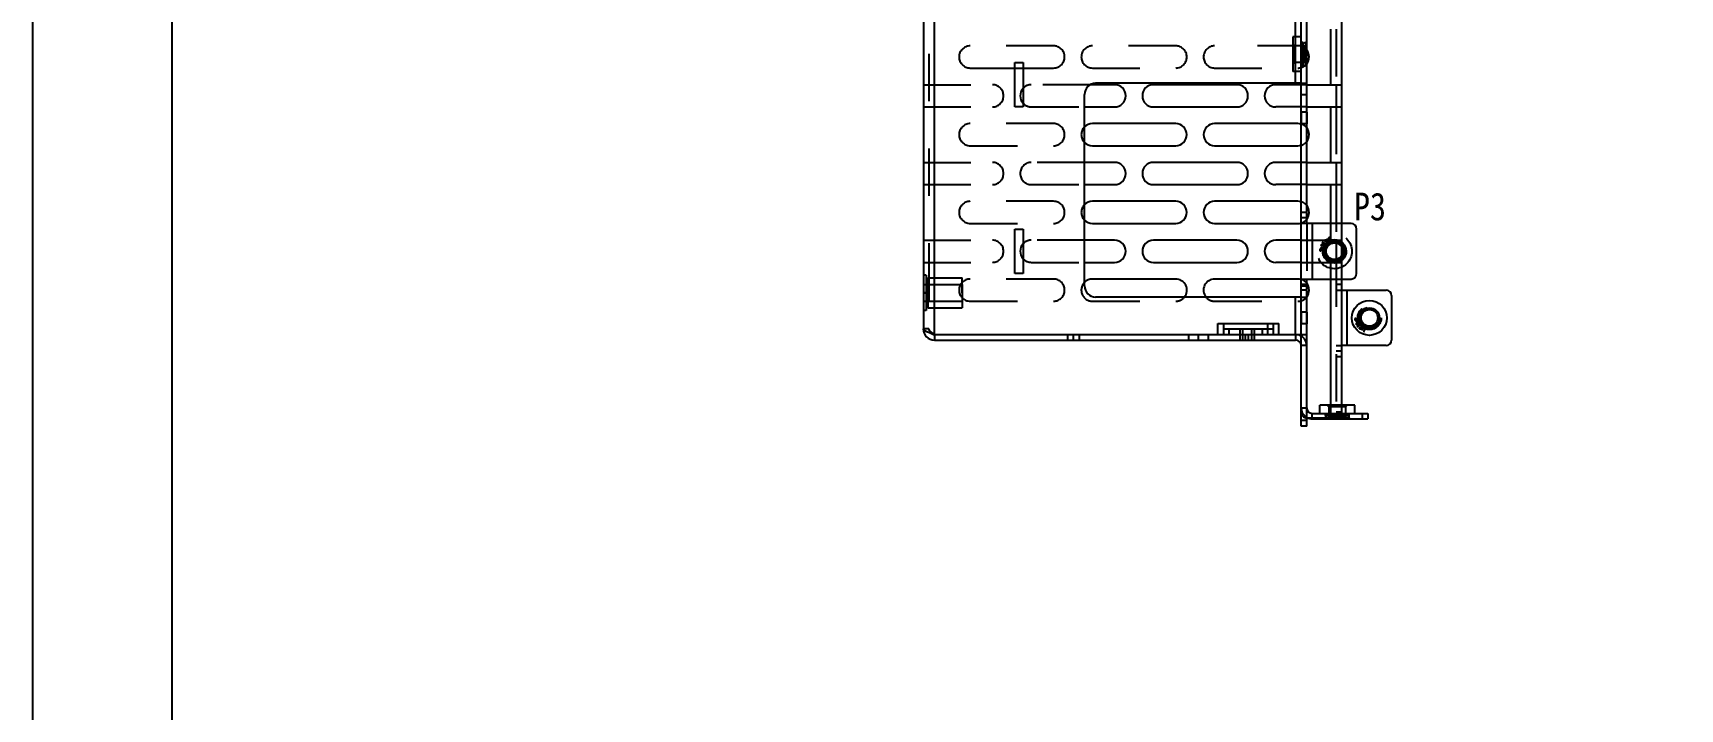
# Model space of a CAD drawing. Header units: millimetres. Extents: x 0 to 8948, y -1340 to 1100.
# Drawn here: x 6031.8 to 6328.3, y -936.5 to -814.7 of the extents above; entities that cross this region are included whole.
import ezdxf

# ---------------------------------------------------------------- set-up
doc = ezdxf.new("R2010")
doc.units = ezdxf.units.MM
doc.header["$LTSCALE"] = 85.25
doc.linetypes.add('HIDDEN', pattern=[0.2, 0.1, -0.1])
doc.layers.get('0').update_dxf_attribs({"linetype": 'CONTINUOUS'})
doc.layers.add('02___PRT_ALL_AXES', color=7, linetype='CONTINUOUS')
doc.layers.add('DEFAULT_2', color=8, linetype='HIDDEN')
doc.styles.get("Standard").update_dxf_attribs({"font": 'txt', "width": 0.85})

msp = doc.modelspace()

# ---------------------------------------------------------------- linework, layer by layer
at = {"color": 7, "linetype": 'Continuous'}
for p, q in [((6031.815, -1339.944), (6031.815, -239.944)), ((6261.119, -848.996), (6261.119, -760.996)), ((6267.419, -760.996), (6267.419, -848.996)), ((6260.119, -815.346), (6258.619, -815.346)), ((6258.619, -815.346), (6258.619, -821.646)), ((6265.419, -813.996), (6265.419, -823.996)), ((6208.569, -820.996), (6210.069, -820.996)), ((6226.548, -823.996), (6222.17, -823.996)), ((6248.548, -823.996), (6233.548, -823.996)), ((6260.119, -823.996), (6255.548, -823.996)), ((6260.119, -821.646), (6258.619, -821.646)), ((6261.119, -823.996), (6267.419, -823.996)), ((6221.119, -827.996), (6226.548, -827.996)), ((6233.548, -827.996), (6248.548, -827.996)), ((6260.119, -827.996), (6255.548, -827.996)), ((6261.119, -827.996), (6267.419, -827.996)), ((6265.419, -827.996), (6265.419, -837.996)), ((6237.548, -830.996), (6222.548, -830.996)), ((6259.548, -830.996), (6244.548, -830.996)), ((6222.548, -834.996), (6237.548, -834.996)), ((6244.548, -834.996), (6259.548, -834.996)), ((6226.548, -837.996), (6221.119, -837.996)), ((6248.548, -837.996), (6233.548, -837.996)), ((6260.119, -837.996), (6255.548, -837.996)), ((6261.119, -837.996), (6267.419, -837.996)), ((6221.119, -841.996), (6226.548, -841.996)), ((6233.548, -841.996), (6248.548, -841.996)), ((6260.119, -841.996), (6255.548, -841.996)), ((6261.119, -841.996), (6267.419, -841.996)), ((6265.419, -841.996), (6265.419, -848.996)), ((6237.548, -844.996), (6222.548, -844.996)), ((6259.548, -844.996), (6244.548, -844.996)), ((6261.119, -846.996), (6260.119, -846.996)), ((6261.119, -847.996), (6260.119, -847.996)), ((6222.548, -848.996), (6237.548, -848.996)), ((6244.548, -848.996), (6259.548, -848.996)), ((6226.548, -851.996), (6221.119, -851.996)), ((6248.548, -851.996), (6233.548, -851.996)), ((6260.119, -851.996), (6255.548, -851.996)), ((6267.419, -853.252), (6267.419, -854.739)), ((6221.119, -855.996), (6226.548, -855.996)), ((6233.548, -855.996), (6248.548, -855.996)), ((6260.119, -855.996), (6255.548, -855.996)), ((6237.548, -858.996), (6222.548, -858.996)), ((6259.548, -858.996), (6244.548, -858.996)), ((6261.119, -885.496), (6261.119, -858.996)), ((6265.419, -858.996), (6265.419, -881.696)), ((6267.419, -858.996), (6267.419, -881.696)), ((6261.119, -859.996), (6260.119, -859.996)), ((6261.119, -860.996), (6260.119, -860.996)), ((6267.419, -860.996), (6275.419, -860.996)), ((6268.419, -870.996), (6268.419, -860.996)), ((6276.419, -861.996), (6276.419, -869.996)), ((6254.119, -867.996), (6255.119, -867.996)), ((6269.953, -866.087), (6269.817, -866.092)), ((6269.953, -866.087), (6269.954, -866.1)), ((6269.989, -867.026), (6269.976, -867.033)), ((6270.022, -867.064), (6269.989, -867.026)), ((6270.059, -866.58), (6270.021, -866.591)), ((6270.021, -866.591), (6270.084, -866.798)), ((6270.122, -866.786), (6270.059, -866.58)), ((6270.11, -867.228), (6270.075, -867.151)), ((6270.084, -866.798), (6270.122, -866.786)), ((6270.497, -866.834), (6270.086, -867.082)), ((6270.098, -867.235), (6270.11, -867.228)), ((6270.1, -867.104), (6270.501, -866.862)), ((6270.501, -866.862), (6270.161, -867.35)), ((6270.161, -867.35), (6270.698, -867.264)), ((6270.238, -867.44), (6270.226, -867.448)), ((6270.276, -867.481), (6270.238, -867.44)), ((6270.254, -866.366), (6270.253, -866.354)), ((6270.254, -866.366), (6270.358, -866.358)), ((6270.282, -867.303), (6270.564, -866.897)), ((6270.763, -867.227), (6270.282, -867.303)), ((6270.698, -867.264), (6270.334, -867.483)), ((6270.372, -867.663), (6270.346, -867.589)), ((6270.36, -867.67), (6270.372, -867.663)), ((6270.376, -867.54), (6270.729, -867.327)), ((6270.475, -866.751), (6270.463, -866.758)), ((6270.463, -866.758), (6270.497, -866.834)), ((6270.572, -867.795), (6270.555, -867.802)), ((6270.799, -867.339), (6270.838, -867.381)), ((6270.807, -867.685), (6270.803, -867.705)), ((6270.838, -867.381), (6270.851, -867.374)), ((6270.854, -867.509), (6270.86, -867.527)), ((6271.038, -867.996), (6271.017, -868.029)), ((6271.017, -868.029), (6271.2, -868.143)), ((6271.221, -868.11), (6271.038, -867.996)), ((6271.2, -868.143), (6271.221, -868.11)), ((6271.337, -868.376), (6271.332, -868.39)), ((6271.384, -868.387), (6271.337, -868.376)), ((6271.599, -867.952), (6271.427, -868.366)), ((6271.468, -867.954), (6271.473, -867.975)), ((6271.473, -867.975), (6271.599, -867.952)), ((6271.483, -868.389), (6271.683, -867.907)), ((6271.534, -868.458), (6271.498, -868.435)), ((6271.528, -868.471), (6271.534, -868.458)), ((6271.683, -867.907), (6271.655, -867.896)), ((6194.119, -868.996), (6194.119, -869.996)), ((6245.119, -868.996), (6255.119, -868.996)), ((6259.119, -868.996), (6259.119, -869.996)), ((6275.419, -870.996), (6267.419, -870.996)), ((6262.119, -883.196), (6272.119, -883.196)), ((6262.119, -884.196), (6262.119, -883.196)), ((6269.769, -881.696), (6263.469, -881.696)), ((6263.469, -883.196), (6263.469, -881.696)), ((6269.769, -883.196), (6269.769, -881.696)), ((6271.119, -883.196), (6271.119, -884.196)), ((6272.119, -883.196), (6272.119, -884.196)), ((6261.119, -884.496), (6260.119, -884.496)), ((6261.119, -885.496), (6260.119, -885.496)), ((6261.119, -883.996), (6261.264, -883.996))]:
    msp.add_line(p, q, dxfattribs=at)
at = {"color": 3, "linetype": 'Continuous'}
for p, q in [((6260.119, -885.496), (6260.119, -631.996)), ((6194.119, -868.996), (6194.119, -663.996)), ((6259.119, -815.346), (6259.119, -663.996)), ((6192.119, -664.996), (6192.119, -867.996)), ((6208.569, -819.996), (6210.069, -819.996)), ((6208.569, -827.996), (6208.569, -819.996)), ((6210.069, -819.996), (6210.069, -827.996)), ((6260.119, -823.746), (6223.119, -823.746)), ((6259.119, -823.746), (6259.119, -821.646)), ((6266.419, -823.996), (6266.419, -827.996)), ((6221.119, -860.246), (6221.119, -825.746)), ((6210.069, -827.996), (6208.569, -827.996)), ((6266.419, -837.996), (6266.419, -841.996)), ((6208.569, -849.996), (6210.069, -849.996)), ((6208.569, -857.996), (6208.569, -849.996)), ((6210.069, -849.996), (6210.069, -857.996)), ((6269.119, -848.996), (6260.119, -848.996)), ((6262.119, -848.996), (6262.119, -858.996)), ((6270.119, -857.996), (6270.119, -849.996)), ((6266.419, -852.53), (6266.419, -855.461)), ((6210.069, -857.996), (6208.569, -857.996)), ((6260.119, -858.996), (6269.119, -858.996)), ((6260.119, -862.246), (6223.119, -862.246)), ((6259.119, -868.996), (6259.119, -862.246)), ((6245.119, -866.996), (6255.119, -866.996)), ((6245.119, -868.996), (6245.119, -866.996)), ((6246.119, -866.996), (6246.119, -868.996)), ((6254.119, -868.996), (6254.119, -866.996)), ((6255.119, -868.996), (6255.119, -866.996)), ((6194.119, -868.996), (6245.119, -868.996)), ((6194.119, -869.996), (6259.119, -869.996)), ((6255.119, -868.996), (6260.119, -868.996)), ((6262.119, -884.196), (6272.119, -884.196))]:
    msp.add_line(p, q, dxfattribs=at)
at = {"color": 7, "linetype": 'Continuous'}
msp.add_lwpolyline([(6056.815, -1314.944), (7556.815, -1314.944), (7556.815, -264.944), (6056.815, -264.944)], close=True, dxfattribs=at)
for centre, radius in [((6266.119, -853.996), 1.8), ((6266.119, -853.996), 1.5), ((6272.419, -865.996), 3.15), ((6272.419, -865.996), 1.8), ((6272.419, -865.996), 1.5)]:
    msp.add_circle(centre, radius, dxfattribs=at)
for centre, radius, start, end in [((6259.548, -818.996), 2, 321.87082, 38.12918), ((6226.548, -825.996), 2, 270, 90), ((6233.548, -825.996), 2, 90, 270), ((6248.548, -825.996), 2, 270, 90), ((6255.548, -825.996), 2, 90, 270), ((6211.548, -825.996), 2, 137.96696, 222.03304), ((6222.548, -832.996), 2, 90, 135.83228), ((6237.548, -832.996), 2, 270, 90), ((6244.548, -832.996), 2, 90, 270), ((6259.548, -832.996), 2, 73.67563, 90), ((6259.548, -832.996), 2, 321.87082, 38.12918), ((6222.548, -832.996), 2, 224.16772, 270), ((6259.548, -832.996), 2, 270, 286.6542), ((6226.548, -839.996), 2, 270, 90), ((6233.548, -839.996), 2, 90, 270), ((6248.548, -839.996), 2, 270, 90), ((6255.548, -839.996), 2, 90, 270), ((6222.548, -846.996), 2, 90, 135.83228), ((6237.548, -846.996), 2, 270, 90), ((6244.548, -846.996), 2, 90, 270), ((6259.548, -846.996), 2, 73.3458, 90), ((6259.548, -846.996), 2, 321.87082, 38.12918), ((6222.548, -846.996), 2, 224.16772, 270), ((6259.548, -846.996), 2, 270, 286.6542), ((6211.548, -853.996), 2, 137.96696, 222.03304), ((6226.548, -853.996), 2, 270, 90), ((6233.548, -853.996), 2, 90, 270), ((6248.548, -853.996), 2, 270, 90), ((6255.548, -853.996), 2, 90, 270), ((6222.548, -860.996), 2, 90, 135.83228), ((6237.548, -860.996), 2, 321.21027, 90), ((6244.548, -860.996), 2, 90, 218.78973), ((6259.548, -860.996), 2, 73.3458, 90), ((6259.548, -860.996), 2, 321.87082, 38.12918), ((6275.419, -861.996), 1, 0, 90), ((6272.037, -866.563), 1.438, 207.53662, 211.08982), ((6194.119, -867.996), 1, 234.96851, 270), ((6259.119, -870.996), 2, 59.86467, 86.91688), ((6275.419, -869.996), 1, 270, 0), ((6262.119, -882.196), 1, 180, 270)]:
    msp.add_arc(centre, radius, start, end, dxfattribs=at)
at = {"color": 3, "linetype": 'Continuous'}
for centre, radius, start, end in [((6223.119, -825.746), 2, 90, 180), ((6269.119, -849.996), 1, 0, 90), ((6269.119, -857.996), 1, 270, 0), ((6223.119, -860.246), 2, 180, 270), ((6194.119, -867.996), 2, 180, 270), ((6259.119, -870.996), 1, 0, 90), ((6262.119, -882.196), 2, 239.86467, 270)]:
    msp.add_arc(centre, radius, start, end, dxfattribs=at)
msp.add_open_spline([(6194.119, -868.996), (6193.863, -868.914), (6193.386, -868.762), (6192.829, -868.56), (6192.468, -868.383), (6192.25, -868.246), (6192.119, -868.093), (6192.119, -867.996)], degree=3, knots=[0, 0, 0, 0, 0.3508799, 0.6538995, 0.7752095, 0.8724418, 1, 1, 1, 1], dxfattribs=at)
at = {"color": 7, "linetype": 'Continuous'}
for points in [[(6269.817, -866.092), (6269.794, -866.143), (6269.786, -866.198), (6269.792, -866.256)], [(6269.792, -866.256), (6269.799, -866.32), (6269.819, -866.367), (6269.854, -866.399)], [(6269.818, -866.273), (6269.814, -866.235), (6269.824, -866.2), (6269.85, -866.166)], [(6269.859, -866.359), (6269.835, -866.337), (6269.822, -866.308), (6269.818, -866.273)], [(6269.85, -866.166), (6269.876, -866.132), (6269.91, -866.11), (6269.954, -866.1)], [(6269.854, -866.399), (6269.888, -866.431), (6269.932, -866.444), (6269.983, -866.439)], [(6269.94, -866.388), (6269.91, -866.391), (6269.883, -866.381), (6269.859, -866.359)], [(6270.003, -866.351), (6269.987, -866.373), (6269.966, -866.385), (6269.94, -866.388)], [(6269.976, -867.033), (6270.002, -867.073), (6270.023, -867.107), (6270.039, -867.133)], [(6269.983, -866.439), (6270.026, -866.434), (6270.058, -866.417), (6270.078, -866.389)], [(6270.055, -866.247), (6270.037, -866.295), (6270.019, -866.329), (6270.003, -866.351)], [(6270.056, -867.092), (6270.049, -867.091), (6270.037, -867.081), (6270.022, -867.064)], [(6270.039, -867.133), (6270.061, -867.169), (6270.08, -867.203), (6270.098, -867.235)], [(6270.129, -866.106), (6270.105, -866.134), (6270.081, -866.181), (6270.055, -866.247)], [(6270.086, -867.082), (6270.073, -867.089), (6270.063, -867.093), (6270.056, -867.092)], [(6270.075, -867.151), (6270.067, -867.135), (6270.075, -867.119), (6270.1, -867.104)], [(6270.078, -866.389), (6270.097, -866.362), (6270.119, -866.317), (6270.142, -866.257)], [(6270.217, -866.06), (6270.183, -866.064), (6270.153, -866.079), (6270.129, -866.106)], [(6270.142, -866.257), (6270.165, -866.198), (6270.184, -866.159), (6270.199, -866.139)], [(6270.199, -866.139), (6270.213, -866.119), (6270.231, -866.109), (6270.251, -866.107)], [(6270.328, -866.098), (6270.297, -866.068), (6270.26, -866.055), (6270.217, -866.06)], [(6270.226, -867.448), (6270.253, -867.489), (6270.275, -867.525), (6270.295, -867.558)], [(6270.251, -866.107), (6270.277, -866.104), (6270.3, -866.112), (6270.321, -866.132)], [(6270.358, -866.211), (6270.365, -866.28), (6270.33, -866.327), (6270.254, -866.354)], [(6270.301, -867.497), (6270.294, -867.497), (6270.285, -867.492), (6270.276, -867.481)], [(6270.295, -867.558), (6270.31, -867.582), (6270.331, -867.62), (6270.36, -867.67)], [(6270.334, -867.483), (6270.319, -867.493), (6270.308, -867.497), (6270.301, -867.497)], [(6270.321, -866.132), (6270.341, -866.152), (6270.354, -866.179), (6270.358, -866.211)], [(6270.384, -866.223), (6270.378, -866.17), (6270.359, -866.128), (6270.328, -866.098)], [(6270.346, -867.589), (6270.342, -867.578), (6270.342, -867.57), (6270.345, -867.563)], [(6270.345, -867.563), (6270.349, -867.557), (6270.359, -867.55), (6270.376, -867.54)], [(6270.358, -866.358), (6270.38, -866.321), (6270.389, -866.276), (6270.384, -866.223)], [(6270.518, -866.827), (6270.493, -866.786), (6270.479, -866.76), (6270.475, -866.751)], [(6270.564, -866.897), (6270.554, -866.885), (6270.539, -866.861), (6270.518, -866.827)], [(6270.555, -867.802), (6270.546, -867.812), (6270.546, -867.828), (6270.556, -867.85)], [(6270.556, -867.85), (6270.565, -867.871), (6270.585, -867.897), (6270.616, -867.925)], [(6270.591, -867.802), (6270.586, -867.797), (6270.579, -867.795), (6270.572, -867.795)], [(6270.607, -867.838), (6270.604, -867.82), (6270.599, -867.809), (6270.591, -867.802)], [(6270.645, -867.924), (6270.628, -867.908), (6270.615, -867.879), (6270.607, -867.838)], [(6270.616, -867.925), (6270.664, -867.968), (6270.718, -867.989), (6270.776, -867.987)], [(6270.75, -867.954), (6270.707, -867.959), (6270.672, -867.948), (6270.645, -867.924)], [(6270.729, -867.327), (6270.744, -867.318), (6270.756, -867.314), (6270.766, -867.316)], [(6270.86, -867.895), (6270.829, -867.929), (6270.792, -867.948), (6270.75, -867.954)], [(6270.766, -867.316), (6270.776, -867.318), (6270.786, -867.325), (6270.799, -867.339)], [(6270.776, -867.987), (6270.834, -867.985), (6270.883, -867.962), (6270.922, -867.918)], [(6270.803, -867.705), (6270.834, -867.706), (6270.858, -867.713), (6270.875, -867.728)], [(6270.851, -867.374), (6270.836, -867.353), (6270.821, -867.33), (6270.806, -867.305)], [(6270.858, -867.688), (6270.84, -867.686), (6270.823, -867.685), (6270.807, -867.685)], [(6270.964, -867.482), (6270.931, -867.48), (6270.895, -867.489), (6270.854, -867.509)], [(6271.016, -867.662), (6270.993, -867.688), (6270.941, -867.696), (6270.858, -867.688)], [(6270.86, -867.527), (6270.887, -867.514), (6270.914, -867.509), (6270.94, -867.513)], [(6270.902, -867.804), (6270.9, -867.836), (6270.886, -867.866), (6270.86, -867.895)], [(6270.875, -867.728), (6270.896, -867.747), (6270.905, -867.773), (6270.902, -867.804)], [(6270.915, -867.708), (6270.957, -867.711), (6270.99, -867.711), (6271.017, -867.706)], [(6270.967, -867.808), (6270.967, -867.768), (6270.949, -867.735), (6270.915, -867.708)], [(6270.922, -867.918), (6270.953, -867.884), (6270.968, -867.847), (6270.967, -867.808)], [(6270.94, -867.513), (6270.966, -867.517), (6270.988, -867.526), (6271.007, -867.542)], [(6271.054, -867.522), (6271.025, -867.497), (6270.995, -867.484), (6270.964, -867.482)], [(6271.007, -867.542), (6271.025, -867.559), (6271.035, -867.579), (6271.037, -867.6)], [(6271.037, -867.6), (6271.039, -867.623), (6271.032, -867.644), (6271.016, -867.662)], [(6271.017, -867.706), (6271.043, -867.701), (6271.064, -867.69), (6271.08, -867.672)], [(6271.097, -867.601), (6271.093, -867.571), (6271.079, -867.545), (6271.054, -867.522)], [(6271.08, -867.672), (6271.096, -867.655), (6271.101, -867.631), (6271.097, -867.601)], [(6271.332, -868.39), (6271.361, -868.4), (6271.394, -868.413), (6271.431, -868.428)], [(6271.427, -868.366), (6271.419, -868.385), (6271.405, -868.391), (6271.384, -868.387)], [(6271.431, -868.428), (6271.467, -868.443), (6271.5, -868.457), (6271.528, -868.471)], [(6271.655, -867.896), (6271.579, -867.925), (6271.517, -867.945), (6271.468, -867.954)], [(6271.498, -868.435), (6271.479, -868.423), (6271.475, -868.409), (6271.483, -868.389)]]:
    msp.add_open_spline(points, degree=3, dxfattribs=at)
at = {"layer": '02___PRT_ALL_AXES', "color": 8, "linetype": 'HIDDEN'}
for p, q in [((6260.119, -816.996), (6261.119, -816.996)), ((6260.119, -819.996), (6260.119, -816.996)), ((6261.119, -819.996), (6261.119, -816.996)), ((6260.119, -818.496), (6261.119, -818.496)), ((6260.119, -819.996), (6261.119, -819.996)), ((6261.119, -828.946), (6260.119, -828.946)), ((6260.119, -828.946), (6260.119, -831.046)), ((6261.119, -828.946), (6261.119, -831.046)), ((6261.119, -831.046), (6260.119, -831.046)), ((6192.919, -858.796), (6199.119, -858.796)), ((6192.119, -859.996), (6199.119, -859.996)), ((6192.119, -859.996), (6192.119, -862.996)), ((6192.119, -861.496), (6193.119, -861.496)), ((6193.119, -859.996), (6193.119, -862.996)), ((6199.119, -859.996), (6199.119, -864.196)), ((6192.119, -862.996), (6199.119, -862.996)), ((6192.919, -864.196), (6199.119, -864.196)), ((6261.119, -864.946), (6260.119, -864.946)), ((6260.119, -864.946), (6260.119, -867.046)), ((6261.119, -864.946), (6261.119, -867.046)), ((6249.069, -867.996), (6251.669, -867.996)), ((6249.069, -867.996), (6249.069, -869.996)), ((6249.569, -867.996), (6249.569, -869.996)), ((6251.169, -867.996), (6251.169, -869.996)), ((6251.669, -867.996), (6251.669, -869.996)), ((6261.119, -867.046), (6260.119, -867.046)), ((6218.069, -868.996), (6220.169, -868.996)), ((6218.069, -868.996), (6218.069, -869.996)), ((6218.069, -869.996), (6220.169, -869.996)), ((6219.119, -869.996), (6219.119, -868.996)), ((6220.169, -868.996), (6220.169, -869.996)), ((6239.869, -868.996), (6243.369, -868.996)), ((6239.869, -868.996), (6239.869, -869.996)), ((6239.869, -869.996), (6243.369, -869.996)), ((6241.619, -869.996), (6241.619, -868.996)), ((6243.369, -868.996), (6243.369, -869.996)), ((6249.069, -868.996), (6251.669, -868.996)), ((6249.069, -869.996), (6251.669, -869.996)), ((6250.119, -869.996), (6250.119, -868.996)), ((6250.619, -869.996), (6250.619, -868.996)), ((6264.519, -883.196), (6268.719, -883.196)), ((6264.519, -883.196), (6264.519, -884.196)), ((6266.619, -884.196), (6266.619, -883.196)), ((6268.719, -883.196), (6268.719, -884.196)), ((6264.519, -884.196), (6268.719, -884.196))]:
    msp.add_line(p, q, dxfattribs=at)
at = {"layer": '02___PRT_ALL_AXES', "color": 3, "linetype": 'Continuous'}
msp.add_circle((6266.119, -853.996), 2.1, dxfattribs=at)
at = {"layer": '02___PRT_ALL_AXES', "color": 8, "linetype": 'HIDDEN'}
msp.add_circle((6272.419, -865.996), 2.1, dxfattribs=at)
at = {"layer": 'DEFAULT_2', "color": 8, "linetype": 'HIDDEN'}
for p, q in [((6193.119, -664.996), (6193.119, -867.996)), ((6259.119, -821.646), (6259.119, -815.346)), ((6266.419, -813.996), (6266.419, -823.996)), ((6215.548, -816.996), (6200.548, -816.996)), ((6237.548, -816.996), (6222.548, -816.996)), ((6260.789, -816.996), (6244.548, -816.996)), ((6258.919, -816.996), (6258.619, -816.696)), ((6258.919, -816.996), (6258.919, -819.996)), ((6260.499, -816.371), (6260.119, -816.371)), ((6260.499, -820.621), (6260.499, -816.371)), ((6260.989, -816.371), (6260.499, -816.596)), ((6261.089, -816.696), (6260.789, -816.996)), ((6260.789, -816.996), (6260.789, -819.996)), ((6261.089, -816.371), (6260.989, -816.371)), ((6260.989, -816.371), (6260.989, -820.621)), ((6261.089, -820.621), (6261.089, -816.371)), ((6200.548, -820.996), (6208.569, -820.996)), ((6210.069, -820.996), (6215.548, -820.996)), ((6222.548, -820.996), (6237.548, -820.996)), ((6244.548, -820.996), (6259.548, -820.996)), ((6258.639, -819.232), (6258.619, -819.232)), ((6258.619, -819.259), (6258.639, -819.259)), ((6258.639, -819.315), (6258.619, -819.315)), ((6258.639, -819.381), (6258.619, -819.381)), ((6258.639, -819.386), (6258.619, -819.386)), ((6258.619, -819.416), (6258.639, -819.416)), ((6258.639, -819.432), (6258.619, -819.432)), ((6258.619, -819.436), (6258.639, -819.436)), ((6258.639, -819.442), (6258.619, -819.442)), ((6258.639, -819.447), (6258.619, -819.447)), ((6258.639, -819.483), (6258.619, -819.483)), ((6258.619, -819.487), (6258.639, -819.487)), ((6258.639, -819.53), (6258.619, -819.53)), ((6258.639, -819.577), (6258.619, -819.577)), ((6258.619, -819.583), (6258.639, -819.583)), ((6258.639, -819.694), (6258.619, -819.694)), ((6258.639, -819.714), (6258.619, -819.714)), ((6258.639, -819.816), (6258.619, -819.816)), ((6258.639, -819.817), (6258.619, -819.817)), ((6258.639, -819.834), (6258.619, -819.834)), ((6258.639, -819.861), (6258.619, -819.861)), ((6258.639, -819.877), (6258.619, -819.877)), ((6258.639, -819.877), (6258.619, -819.877)), ((6258.639, -819.877), (6258.619, -819.877)), ((6258.639, -819.897), (6258.619, -819.897)), ((6258.639, -819.898), (6258.619, -819.898)), ((6258.639, -819.908), (6258.619, -819.908)), ((6258.639, -819.947), (6258.619, -819.947)), ((6258.639, -819.951), (6258.619, -819.951)), ((6258.639, -819.974), (6258.619, -819.974)), ((6258.639, -819.992), (6258.619, -819.992)), ((6258.919, -819.996), (6258.619, -820.296)), ((6258.639, -820), (6258.619, -820)), ((6258.639, -820.011), (6258.619, -820.011)), ((6258.639, -820.012), (6258.619, -820.012)), ((6258.639, -820.04), (6258.619, -820.04)), ((6258.639, -820.054), (6258.619, -820.054)), ((6258.639, -820.056), (6258.619, -820.056)), ((6258.639, -820.06), (6258.619, -820.06)), ((6258.619, -820.064), (6258.639, -820.064)), ((6258.639, -820.076), (6258.619, -820.076)), ((6258.639, -820.108), (6258.619, -820.108)), ((6258.639, -820.108), (6258.619, -820.108)), ((6258.619, -820.112), (6258.639, -820.112)), ((6258.639, -820.115), (6258.619, -820.115)), ((6258.639, -820.138), (6258.619, -820.138)), ((6258.639, -820.148), (6258.619, -820.148)), ((6258.639, -820.152), (6258.619, -820.152)), ((6258.639, -820.165), (6258.619, -820.165)), ((6258.619, -820.185), (6258.639, -820.185)), ((6258.639, -820.217), (6258.619, -820.217)), ((6258.639, -820.269), (6258.619, -820.269)), ((6258.639, -820.298), (6258.619, -820.298)), ((6258.639, -820.307), (6258.619, -820.307)), ((6258.639, -820.323), (6258.619, -820.323)), ((6258.639, -820.343), (6258.619, -820.343)), ((6258.619, -820.351), (6258.639, -820.351)), ((6258.639, -820.359), (6258.619, -820.359)), ((6258.619, -820.36), (6258.639, -820.36)), ((6258.619, -820.366), (6258.639, -820.366)), ((6258.639, -820.396), (6258.619, -820.396)), ((6258.639, -820.413), (6258.619, -820.413)), ((6258.639, -820.417), (6258.619, -820.417)), ((6258.639, -820.439), (6258.619, -820.439)), ((6258.639, -820.451), (6258.619, -820.451)), ((6258.639, -820.529), (6258.619, -820.529)), ((6258.639, -820.531), (6258.619, -820.531)), ((6258.639, -820.539), (6258.619, -820.539)), ((6258.639, -820.542), (6258.619, -820.542)), ((6258.639, -820.554), (6258.619, -820.554)), ((6258.639, -820.556), (6258.619, -820.556)), ((6258.639, -820.557), (6258.619, -820.557)), ((6258.639, -820.569), (6258.619, -820.569)), ((6258.619, -820.569), (6258.639, -820.569)), ((6258.619, -820.572), (6258.639, -820.572)), ((6258.619, -820.58), (6258.639, -820.58)), ((6258.639, -820.586), (6258.619, -820.586)), ((6258.639, -820.594), (6258.619, -820.594)), ((6258.639, -820.613), (6258.619, -820.613)), ((6258.639, -820.619), (6258.619, -820.619)), ((6258.639, -820.633), (6258.619, -820.633)), ((6258.639, -820.639), (6258.619, -820.639)), ((6258.639, -820.66), (6258.619, -820.66)), ((6258.639, -820.661), (6258.619, -820.661)), ((6258.639, -820.663), (6258.619, -820.663)), ((6258.639, -820.676), (6258.619, -820.676)), ((6258.619, -820.689), (6258.639, -820.689)), ((6258.639, -820.697), (6258.619, -820.697)), ((6258.639, -820.716), (6258.619, -820.716)), ((6258.639, -820.753), (6258.619, -820.753)), ((6258.639, -820.772), (6258.619, -820.772)), ((6258.639, -820.785), (6258.619, -820.785)), ((6258.639, -820.793), (6258.619, -820.793)), ((6258.639, -820.804), (6258.619, -820.804)), ((6258.639, -820.815), (6258.619, -820.815)), ((6258.639, -820.817), (6258.619, -820.817)), ((6258.619, -820.828), (6258.639, -820.828)), ((6258.639, -820.83), (6258.619, -820.83)), ((6258.639, -820.837), (6258.619, -820.837)), ((6258.619, -820.84), (6258.639, -820.84)), ((6258.619, -820.843), (6258.639, -820.843)), ((6258.639, -820.856), (6258.619, -820.856)), ((6258.639, -820.859), (6258.619, -820.859)), ((6258.639, -820.859), (6258.619, -820.859)), ((6258.639, -820.875), (6258.619, -820.875)), ((6258.639, -820.892), (6258.619, -820.892)), ((6258.639, -820.893), (6258.619, -820.893)), ((6258.639, -820.911), (6258.619, -820.911)), ((6258.639, -820.926), (6258.619, -820.926)), ((6258.639, -820.932), (6258.619, -820.932)), ((6258.619, -820.938), (6258.639, -820.938)), ((6258.639, -820.96), (6258.619, -820.96)), ((6258.639, -820.961), (6258.619, -820.961)), ((6258.639, -820.975), (6258.619, -820.975)), ((6258.639, -821.055), (6258.619, -821.055)), ((6258.639, -821.061), (6258.619, -821.061)), ((6258.639, -821.064), (6258.619, -821.064)), ((6258.639, -821.096), (6258.619, -821.096)), ((6258.619, -821.097), (6258.639, -821.097)), ((6258.639, -821.122), (6258.619, -821.122)), ((6258.619, -821.124), (6258.639, -821.124)), ((6258.639, -819.232), (6258.639, -819.583)), ((6258.639, -819.694), (6258.639, -821.124)), ((6260.789, -819.996), (6258.919, -819.996)), ((6260.499, -820.621), (6260.119, -820.621)), ((6260.499, -820.396), (6260.989, -820.621)), ((6260.789, -819.996), (6261.089, -820.296)), ((6261.089, -820.621), (6260.989, -820.621)), ((6192.119, -823.996), (6204.548, -823.996)), ((6222.17, -823.996), (6211.548, -823.996)), ((6260.119, -823.746), (6261.119, -823.746)), ((6261.119, -823.996), (6260.119, -823.996)), ((6260.119, -825.746), (6261.119, -825.746)), ((6192.119, -827.996), (6204.548, -827.996)), ((6211.548, -827.996), (6221.119, -827.996)), ((6261.119, -827.996), (6260.119, -827.996)), ((6266.419, -827.996), (6266.419, -837.996)), ((6215.548, -830.996), (6200.548, -830.996)), ((6200.548, -834.996), (6215.548, -834.996)), ((6192.119, -837.996), (6204.548, -837.996)), ((6221.119, -837.996), (6211.548, -837.996)), ((6261.119, -837.996), (6260.119, -837.996)), ((6192.119, -841.996), (6204.548, -841.996)), ((6211.548, -841.996), (6221.119, -841.996)), ((6261.119, -841.996), (6260.119, -841.996)), ((6266.419, -841.996), (6266.419, -852.53)), ((6215.548, -844.996), (6200.548, -844.996)), ((6200.548, -848.996), (6215.548, -848.996)), ((6261.119, -848.996), (6261.119, -858.996)), ((6265.419, -848.996), (6265.419, -851.996)), ((6267.419, -848.996), (6267.419, -853.252)), ((6192.119, -851.996), (6204.548, -851.996)), ((6221.119, -851.996), (6211.548, -851.996)), ((6260.119, -851.996), (6267.419, -851.996)), ((6263.517, -853.9), (6263.653, -853.904)), ((6263.653, -853.904), (6263.654, -853.891)), ((6263.676, -852.958), (6263.689, -852.965)), ((6263.689, -852.965), (6263.722, -852.927)), ((6263.784, -853.194), (6263.721, -853.4)), ((6263.721, -853.4), (6263.759, -853.411)), ((6263.759, -853.411), (6263.822, -853.205)), ((6263.775, -852.84), (6263.81, -852.764)), ((6263.822, -853.205), (6263.784, -853.194)), ((6263.786, -852.91), (6264.197, -853.157)), ((6263.81, -852.764), (6263.798, -852.756)), ((6264.201, -853.129), (6263.8, -852.887)), ((6264.398, -852.727), (6263.861, -852.642)), ((6263.861, -852.642), (6264.201, -853.129)), ((6263.926, -852.544), (6263.938, -852.551)), ((6263.938, -852.551), (6263.976, -852.51)), ((6263.954, -853.626), (6263.953, -853.637)), ((6264.058, -853.633), (6263.954, -853.626)), ((6263.982, -852.689), (6264.463, -852.764)), ((6264.264, -853.094), (6263.982, -852.689)), ((6264.034, -852.508), (6264.398, -852.727)), ((6264.046, -852.403), (6264.072, -852.329)), ((6264.072, -852.329), (6264.06, -852.321)), ((6264.429, -852.665), (6264.076, -852.452)), ((6264.197, -853.157), (6264.163, -853.233)), ((6264.163, -853.233), (6264.175, -853.241)), ((6264.255, -852.19), (6264.272, -852.196)), ((6264.538, -852.61), (6264.499, -852.653)), ((6264.503, -852.287), (6264.507, -852.306)), ((6264.551, -852.618), (6264.538, -852.61)), ((6264.56, -852.465), (6264.554, -852.483)), ((6264.9, -851.849), (6264.717, -851.963)), ((6264.717, -851.963), (6264.738, -851.996)), ((6264.738, -851.996), (6264.921, -851.882)), ((6264.921, -851.882), (6264.9, -851.849)), ((6265.032, -851.602), (6265.037, -851.615)), ((6265.037, -851.615), (6265.084, -851.605)), ((6265.127, -851.625), (6265.299, -852.04)), ((6265.173, -852.017), (6265.168, -852.038)), ((6265.299, -852.04), (6265.173, -852.017)), ((6265.383, -852.084), (6265.183, -851.602)), ((6265.198, -851.556), (6265.234, -851.534)), ((6265.234, -851.534), (6265.228, -851.52)), ((6265.355, -852.096), (6265.383, -852.084)), ((6192.119, -855.996), (6204.548, -855.996)), ((6211.548, -855.996), (6221.119, -855.996)), ((6260.119, -855.996), (6267.419, -855.996)), ((6265.419, -855.996), (6265.419, -858.996)), ((6266.419, -855.461), (6266.419, -883.996)), ((6267.419, -854.739), (6267.419, -858.996)), ((6192.619, -858.296), (6192.119, -858.296)), ((6192.619, -858.296), (6192.619, -864.696)), ((6192.619, -858.996), (6192.919, -858.996)), ((6192.919, -858.796), (6192.919, -864.196)), ((6199.019, -858.798), (6199.119, -858.798)), ((6199.019, -858.798), (6199.019, -860.413)), ((6199.019, -858.802), (6199.119, -858.802)), ((6199.019, -858.81), (6199.119, -858.81)), ((6199.019, -858.814), (6199.119, -858.814)), ((6199.019, -858.855), (6199.119, -858.855)), ((6199.019, -858.885), (6199.119, -858.885)), ((6199.119, -858.909), (6199.019, -858.909)), ((6199.119, -859.108), (6199.019, -859.108)), ((6199.119, -859.112), (6199.019, -859.112)), ((6199.119, -859.114), (6199.019, -859.114)), ((6199.019, -859.137), (6199.119, -859.137)), ((6199.119, -859.145), (6199.019, -859.145)), ((6199.119, -859.189), (6199.019, -859.189)), ((6199.119, -859.202), (6199.019, -859.202)), ((6199.119, -859.205), (6199.019, -859.205)), ((6199.119, -859.217), (6199.019, -859.217)), ((6199.019, -859.229), (6199.119, -859.229)), ((6199.119, -859.241), (6199.019, -859.241)), ((6199.119, -859.243), (6199.019, -859.243)), ((6199.119, -859.286), (6199.019, -859.286)), ((6199.119, -859.305), (6199.019, -859.305)), ((6199.119, -859.365), (6199.019, -859.365)), ((6199.119, -859.377), (6199.019, -859.377)), ((6199.119, -859.417), (6199.019, -859.417)), ((6199.119, -859.434), (6199.019, -859.434)), ((6199.119, -859.475), (6199.019, -859.475)), ((6199.119, -859.51), (6199.019, -859.51)), ((6199.119, -859.522), (6199.019, -859.522)), ((6199.119, -859.561), (6199.019, -859.561)), ((6199.119, -859.561), (6199.019, -859.561)), ((6199.119, -859.576), (6199.019, -859.576)), ((6199.119, -859.595), (6199.019, -859.595)), ((6199.119, -859.604), (6199.019, -859.604)), ((6199.119, -859.615), (6199.019, -859.615)), ((6199.119, -859.634), (6199.019, -859.634)), ((6199.119, -859.646), (6199.019, -859.646)), ((6199.119, -859.649), (6199.019, -859.649)), ((6199.119, -859.651), (6199.019, -859.651)), ((6199.119, -859.656), (6199.019, -859.656)), ((6199.119, -859.677), (6199.019, -859.677)), ((6199.119, -859.709), (6199.019, -859.709)), ((6199.119, -859.711), (6199.019, -859.711)), ((6199.119, -859.727), (6199.019, -859.727)), ((6199.119, -859.739), (6199.019, -859.739)), ((6199.119, -859.744), (6199.019, -859.744)), ((6199.119, -859.764), (6199.019, -859.764)), ((6199.119, -859.778), (6199.019, -859.778)), ((6199.119, -859.778), (6199.019, -859.778)), ((6199.119, -859.786), (6199.019, -859.786)), ((6199.119, -859.822), (6199.019, -859.822)), ((6199.119, -859.824), (6199.019, -859.824)), ((6199.119, -859.836), (6199.019, -859.836)), ((6199.119, -859.836), (6199.019, -859.836)), ((6199.119, -859.854), (6199.019, -859.854)), ((6199.119, -859.855), (6199.019, -859.855)), ((6199.119, -859.901), (6199.019, -859.901)), ((6199.119, -861.496), (6199.119, -858.796)), ((6215.548, -858.996), (6200.548, -858.996)), ((6192.619, -861.496), (6192.119, -861.496)), ((6199.119, -859.926), (6199.019, -859.926)), ((6199.119, -859.931), (6199.019, -859.931)), ((6199.119, -859.935), (6199.019, -859.935)), ((6199.119, -859.967), (6199.019, -859.967)), ((6199.119, -859.969), (6199.019, -859.969)), ((6199.119, -859.984), (6199.019, -859.984)), ((6199.119, -860), (6199.019, -860)), ((6199.119, -860.005), (6199.019, -860.005)), ((6199.119, -860.021), (6199.019, -860.021)), ((6199.119, -860.027), (6199.019, -860.027)), ((6199.119, -860.028), (6199.019, -860.028)), ((6199.119, -860.032), (6199.019, -860.032)), ((6199.119, -860.05), (6199.019, -860.05)), ((6199.119, -860.083), (6199.019, -860.083)), ((6199.119, -860.093), (6199.019, -860.093)), ((6199.119, -860.106), (6199.019, -860.106)), ((6199.119, -860.113), (6199.019, -860.113)), ((6199.119, -860.127), (6199.019, -860.127)), ((6199.119, -860.174), (6199.019, -860.174)), ((6199.119, -860.178), (6199.019, -860.178)), ((6199.119, -860.203), (6199.019, -860.203)), ((6199.119, -860.213), (6199.019, -860.213)), ((6199.119, -860.227), (6199.019, -860.227)), ((6199.119, -860.237), (6199.019, -860.237)), ((6199.119, -860.261), (6199.019, -860.261)), ((6199.119, -860.266), (6199.019, -860.266)), ((6199.119, -860.313), (6199.019, -860.313)), ((6199.119, -860.347), (6199.019, -860.347)), ((6199.119, -860.408), (6199.019, -860.408)), ((6199.119, -860.413), (6199.019, -860.413)), ((6199.119, -860.735), (6199.019, -860.735)), ((6199.019, -860.735), (6199.019, -861.49)), ((6199.019, -860.746), (6199.119, -860.746)), ((6199.119, -860.758), (6199.019, -860.758)), ((6199.019, -860.864), (6199.119, -860.864)), ((6199.119, -861.344), (6199.019, -861.344)), ((6199.119, -861.466), (6199.019, -861.466)), ((6199.119, -861.49), (6199.019, -861.49)), ((6260.119, -860.246), (6261.119, -860.246)), ((6260.119, -862.246), (6261.119, -862.246)), ((6267.419, -859.996), (6266.419, -859.996)), ((6266.419, -860.996), (6267.419, -860.996)), ((6192.619, -864.696), (6192.119, -864.696)), ((6192.619, -863.996), (6192.919, -863.996)), ((6200.548, -862.996), (6215.548, -862.996)), ((6222.548, -862.996), (6237.548, -862.996)), ((6244.548, -862.996), (6259.548, -862.996)), ((6193.119, -867.996), (6192.119, -867.996)), ((6246.119, -867.996), (6254.119, -867.996)), ((6247.119, -867.996), (6247.119, -868.996)), ((6253.119, -867.996), (6253.119, -868.996)), ((6255.119, -866.996), (6256.119, -866.996)), ((6256.119, -868.996), (6256.119, -866.996)), ((6260.119, -868.996), (6261.119, -868.996)), ((6261.119, -870.996), (6260.119, -870.996)), ((6266.419, -870.996), (6267.419, -870.996)), ((6267.419, -871.996), (6266.419, -871.996)), ((6267.419, -872.996), (6266.419, -872.996)), ((6260.119, -882.196), (6261.119, -882.196)), ((6263.99, -881.696), (6263.99, -881.716)), ((6265.421, -881.716), (6263.99, -881.716)), ((6263.992, -881.716), (6263.992, -881.696)), ((6264.017, -881.696), (6264.017, -881.716)), ((6264.018, -881.716), (6264.018, -881.696)), ((6264.05, -881.716), (6264.05, -881.696)), ((6264.054, -881.716), (6264.054, -881.696)), ((6264.059, -881.716), (6264.059, -881.696)), ((6264.14, -881.716), (6264.14, -881.696)), ((6264.153, -881.716), (6264.153, -881.696)), ((6264.154, -881.716), (6264.154, -881.696)), ((6264.176, -881.696), (6264.176, -881.716)), ((6264.183, -881.716), (6264.183, -881.696)), ((6264.189, -881.716), (6264.189, -881.696)), ((6264.203, -881.716), (6264.203, -881.696)), ((6264.221, -881.716), (6264.221, -881.696)), ((6264.222, -881.716), (6264.222, -881.696)), ((6264.239, -881.716), (6264.239, -881.696)), ((6264.255, -881.716), (6264.255, -881.696)), ((6264.256, -881.716), (6264.256, -881.696)), ((6264.259, -881.716), (6264.259, -881.696)), ((6264.272, -881.696), (6264.272, -881.716)), ((6264.275, -881.696), (6264.275, -881.716)), ((6264.278, -881.716), (6264.278, -881.696)), ((6264.284, -881.716), (6264.284, -881.696)), ((6264.286, -881.696), (6264.286, -881.716)), ((6264.298, -881.716), (6264.298, -881.696)), ((6264.3, -881.716), (6264.3, -881.696)), ((6264.31, -881.716), (6264.31, -881.696)), ((6264.322, -881.716), (6264.322, -881.696)), ((6264.329, -881.716), (6264.329, -881.696)), ((6264.342, -881.716), (6264.342, -881.696)), ((6264.361, -881.716), (6264.361, -881.696)), ((6264.399, -881.716), (6264.399, -881.696)), ((6264.417, -881.716), (6264.417, -881.696)), ((6264.426, -881.696), (6264.426, -881.716)), ((6264.438, -881.716), (6264.438, -881.696)), ((6264.451, -881.716), (6264.451, -881.696)), ((6264.453, -881.716), (6264.453, -881.696)), ((6264.454, -881.716), (6264.454, -881.696)), ((6264.476, -881.716), (6264.476, -881.696)), ((6264.482, -881.716), (6264.482, -881.696)), ((6264.494, -883.576), (6264.494, -883.196)), ((6264.494, -883.576), (6268.744, -883.576)), ((6264.719, -883.576), (6264.494, -884.066)), ((6264.495, -881.716), (6264.495, -881.696)), ((6264.501, -881.716), (6264.501, -881.696)), ((6264.521, -881.716), (6264.521, -881.696)), ((6264.528, -881.716), (6264.528, -881.696)), ((6264.534, -881.696), (6264.534, -881.716)), ((6264.543, -881.696), (6264.543, -881.716)), ((6264.545, -881.716), (6264.545, -881.696)), ((6264.546, -881.696), (6264.546, -881.716)), ((6264.558, -881.716), (6264.558, -881.696)), ((6264.559, -881.716), (6264.559, -881.696)), ((6264.56, -881.716), (6264.56, -881.696)), ((6264.572, -881.716), (6264.572, -881.696)), ((6264.576, -881.716), (6264.576, -881.696)), ((6264.584, -881.716), (6264.584, -881.696)), ((6264.585, -881.716), (6264.585, -881.696)), ((6264.663, -881.716), (6264.663, -881.696)), ((6264.675, -881.716), (6264.675, -881.696)), ((6264.697, -881.716), (6264.697, -881.696)), ((6264.701, -881.716), (6264.701, -881.696)), ((6264.718, -881.716), (6264.718, -881.696)), ((6264.748, -881.696), (6264.748, -881.716)), ((6264.755, -881.696), (6264.755, -881.716)), ((6264.756, -881.716), (6264.756, -881.696)), ((6264.764, -881.696), (6264.764, -881.716)), ((6264.772, -881.716), (6264.772, -881.696)), ((6264.791, -881.716), (6264.791, -881.696)), ((6264.807, -881.716), (6264.807, -881.696)), ((6264.816, -881.716), (6264.816, -881.696)), ((6265.119, -881.996), (6264.819, -881.696)), ((6264.845, -881.716), (6264.845, -881.696)), ((6264.898, -881.716), (6264.898, -881.696)), ((6264.929, -881.696), (6264.929, -881.716)), ((6264.95, -881.716), (6264.95, -881.696)), ((6264.963, -881.716), (6264.963, -881.696)), ((6264.966, -881.716), (6264.966, -881.696)), ((6264.976, -881.716), (6264.976, -881.696)), ((6264.999, -881.716), (6264.999, -881.696)), ((6265.003, -881.696), (6265.003, -881.716)), ((6265.006, -881.716), (6265.006, -881.696)), ((6265.007, -881.716), (6265.007, -881.696)), ((6265.038, -881.716), (6265.038, -881.696)), ((6265.051, -881.696), (6265.051, -881.716)), ((6265.054, -881.716), (6265.054, -881.696)), ((6265.058, -881.716), (6265.058, -881.696)), ((6265.06, -881.716), (6265.06, -881.696)), ((6265.075, -881.716), (6265.075, -881.696)), ((6265.102, -881.716), (6265.102, -881.696)), ((6265.103, -881.716), (6265.103, -881.696)), ((6265.115, -881.716), (6265.115, -881.696)), ((6268.119, -881.996), (6265.119, -881.996)), ((6265.119, -881.996), (6265.119, -883.866)), ((6265.122, -881.716), (6265.122, -881.696)), ((6265.14, -881.716), (6265.14, -881.696)), ((6265.164, -881.716), (6265.164, -881.696)), ((6265.167, -881.716), (6265.167, -881.696)), ((6265.207, -881.716), (6265.207, -881.696)), ((6265.216, -881.716), (6265.216, -881.696)), ((6265.217, -881.716), (6265.217, -881.696)), ((6265.237, -881.716), (6265.237, -881.696)), ((6265.237, -881.716), (6265.237, -881.696)), ((6265.238, -881.716), (6265.238, -881.696)), ((6265.254, -881.716), (6265.254, -881.696)), ((6265.28, -881.716), (6265.28, -881.696)), ((6265.297, -881.716), (6265.297, -881.696)), ((6265.299, -881.716), (6265.299, -881.696)), ((6265.4, -881.716), (6265.4, -881.696)), ((6265.419, -881.696), (6265.419, -883.996)), ((6265.421, -881.716), (6265.421, -881.696)), ((6265.519, -884.196), (6265.519, -883.196)), ((6265.532, -881.696), (6265.532, -881.716)), ((6265.883, -881.716), (6265.532, -881.716)), ((6265.537, -881.716), (6265.537, -881.696)), ((6265.584, -881.716), (6265.584, -881.696)), ((6265.627, -881.696), (6265.627, -881.716)), ((6265.631, -881.716), (6265.631, -881.696)), ((6265.668, -881.716), (6265.668, -881.696)), ((6265.673, -881.716), (6265.673, -881.696)), ((6265.679, -881.696), (6265.679, -881.716)), ((6265.683, -881.716), (6265.683, -881.696)), ((6265.698, -881.696), (6265.698, -881.716)), ((6265.728, -881.716), (6265.728, -881.696)), ((6265.734, -881.716), (6265.734, -881.696)), ((6265.799, -881.716), (6265.799, -881.696)), ((6265.855, -881.696), (6265.855, -881.716)), ((6265.883, -881.716), (6265.883, -881.696)), ((6267.419, -882.996), (6266.419, -882.996)), ((6267.419, -881.696), (6267.419, -883.996)), ((6268.119, -881.996), (6268.419, -881.696)), ((6268.119, -881.996), (6268.119, -883.866)), ((6268.519, -883.576), (6268.744, -884.066)), ((6268.744, -883.576), (6268.744, -883.196)), ((6261.264, -883.996), (6267.419, -883.996)), ((6268.744, -884.066), (6264.494, -884.066)), ((6264.494, -884.166), (6264.494, -884.066)), ((6264.494, -884.166), (6268.744, -884.166)), ((6265.119, -883.866), (6264.819, -884.166)), ((6268.119, -883.866), (6265.119, -883.866)), ((6268.119, -883.866), (6268.419, -884.166)), ((6268.744, -884.166), (6268.744, -884.066))]:
    msp.add_line(p, q, dxfattribs=at)
for centre, radius in [((6266.119, -853.996), 3.15), ((6266.119, -853.996), 2.125), ((6266.119, -853.996), 1.9), ((6272.419, -865.996), 2.125), ((6272.419, -865.996), 1.9)]:
    msp.add_circle(centre, radius, dxfattribs=at)
for centre, radius, start, end in [((6200.548, -818.996), 2, 90, 270), ((6215.548, -818.996), 2, 270, 90), ((6222.548, -818.996), 2, 90, 270), ((6237.548, -818.996), 2, 270, 90), ((6244.548, -818.996), 2, 90, 270), ((6259.548, -818.996), 2, 38.12918, 90), ((6259.548, -818.996), 2, 270, 321.87082), ((6204.548, -825.996), 2, 270, 90), ((6211.548, -825.996), 2, 90, 137.96696), ((6211.548, -825.996), 2, 222.03304, 270), ((6200.548, -832.996), 2, 90, 270), ((6215.548, -832.996), 2, 270, 90), ((6222.548, -832.996), 2, 135.83228, 224.16772), ((6259.548, -832.996), 2, 38.12918, 73.67563), ((6259.548, -832.996), 2, 286.6542, 321.87082), ((6204.548, -839.996), 2, 270, 90), ((6211.548, -839.996), 2, 90, 270), ((6200.548, -846.996), 2, 90, 270), ((6215.548, -846.996), 2, 270, 90), ((6259.548, -846.996), 2, 38.12918, 73.3458), ((6222.548, -846.996), 2, 135.83228, 224.16772), ((6259.548, -846.996), 2, 286.6542, 321.87082), ((6204.548, -853.996), 2, 270, 90), ((6211.548, -853.996), 2, 90, 137.96696), ((6265.737, -853.429), 1.438, 148.91018, 152.46337), ((6211.548, -853.996), 2, 222.03304, 270), ((6200.548, -860.996), 2, 90, 270), ((6215.548, -860.996), 2, 270, 90), ((6222.548, -860.996), 2, 135.83228, 270), ((6259.548, -860.996), 2, 38.12918, 73.3458), ((6237.548, -860.996), 2, 270, 321.21027), ((6244.548, -860.996), 2, 218.78973, 270), ((6259.548, -860.996), 2, 270, 321.87082), ((6194.119, -867.996), 1, 180, 234.96851), ((6259.119, -870.996), 2, 86.91688, 90), ((6259.119, -870.996), 2, 0, 59.86467), ((6262.119, -882.196), 2, 180, 239.86467), ((6261.119, -882.996), 1, 180, 270)]:
    msp.add_arc(centre, radius, start, end, dxfattribs=at)
for points in [[(6263.492, -853.735), (6263.486, -853.794), (6263.494, -853.849), (6263.517, -853.9)], [(6263.554, -853.593), (6263.519, -853.625), (6263.499, -853.672), (6263.492, -853.735)], [(6263.55, -853.825), (6263.524, -853.791), (6263.514, -853.757), (6263.518, -853.719)], [(6263.518, -853.719), (6263.522, -853.683), (6263.535, -853.655), (6263.559, -853.632)], [(6263.654, -853.891), (6263.61, -853.881), (6263.576, -853.859), (6263.55, -853.825)], [(6263.683, -853.552), (6263.632, -853.547), (6263.588, -853.561), (6263.554, -853.593)], [(6263.559, -853.632), (6263.583, -853.61), (6263.61, -853.6), (6263.64, -853.604)], [(6263.64, -853.604), (6263.666, -853.606), (6263.687, -853.619), (6263.703, -853.641)], [(6263.739, -852.858), (6263.723, -852.885), (6263.702, -852.918), (6263.676, -852.958)], [(6263.778, -853.602), (6263.758, -853.574), (6263.726, -853.557), (6263.683, -853.552)], [(6263.703, -853.641), (6263.719, -853.662), (6263.737, -853.696), (6263.755, -853.744)], [(6263.722, -852.927), (6263.737, -852.91), (6263.749, -852.901), (6263.756, -852.9)], [(6263.798, -852.756), (6263.78, -852.788), (6263.761, -852.822), (6263.739, -852.858)], [(6263.755, -853.744), (6263.781, -853.811), (6263.805, -853.857), (6263.829, -853.885)], [(6263.756, -852.9), (6263.763, -852.899), (6263.773, -852.902), (6263.786, -852.91)], [(6263.8, -852.887), (6263.775, -852.872), (6263.767, -852.857), (6263.775, -852.84)], [(6263.842, -853.734), (6263.819, -853.674), (6263.797, -853.63), (6263.778, -853.602)], [(6263.829, -853.885), (6263.853, -853.913), (6263.883, -853.928), (6263.917, -853.931)], [(6263.899, -853.853), (6263.884, -853.833), (6263.865, -853.793), (6263.842, -853.734)], [(6263.951, -853.885), (6263.931, -853.883), (6263.913, -853.873), (6263.899, -853.853)], [(6263.917, -853.931), (6263.96, -853.936), (6263.997, -853.924), (6264.028, -853.893)], [(6263.995, -852.434), (6263.975, -852.466), (6263.953, -852.503), (6263.926, -852.544)], [(6264.021, -853.859), (6264, -853.879), (6263.977, -853.888), (6263.951, -853.885)], [(6263.953, -853.637), (6264.03, -853.664), (6264.065, -853.711), (6264.058, -853.78)], [(6263.976, -852.51), (6263.985, -852.5), (6263.994, -852.494), (6264.001, -852.494)], [(6264.06, -852.321), (6264.031, -852.372), (6264.01, -852.41), (6263.995, -852.434)], [(6264.001, -852.494), (6264.008, -852.494), (6264.019, -852.499), (6264.034, -852.508)], [(6264.058, -853.78), (6264.054, -853.813), (6264.041, -853.84), (6264.021, -853.859)], [(6264.028, -853.893), (6264.059, -853.863), (6264.078, -853.822), (6264.084, -853.768)], [(6264.045, -852.428), (6264.042, -852.422), (6264.042, -852.413), (6264.046, -852.403)], [(6264.076, -852.452), (6264.059, -852.442), (6264.049, -852.434), (6264.045, -852.428)], [(6264.084, -853.768), (6264.089, -853.716), (6264.08, -853.67), (6264.058, -853.633)], [(6264.175, -853.241), (6264.179, -853.231), (6264.193, -853.206), (6264.218, -853.165)], [(6264.218, -853.165), (6264.239, -853.13), (6264.254, -853.107), (6264.264, -853.094)], [(6264.256, -852.142), (6264.246, -852.163), (6264.246, -852.179), (6264.255, -852.19)], [(6264.316, -852.067), (6264.285, -852.095), (6264.265, -852.12), (6264.256, -852.142)], [(6264.272, -852.196), (6264.279, -852.197), (6264.286, -852.194), (6264.291, -852.19)], [(6264.291, -852.19), (6264.299, -852.183), (6264.304, -852.171), (6264.307, -852.154)], [(6264.307, -852.154), (6264.315, -852.112), (6264.328, -852.083), (6264.345, -852.068)], [(6264.476, -852.004), (6264.418, -852.002), (6264.364, -852.023), (6264.316, -852.067)], [(6264.345, -852.068), (6264.372, -852.043), (6264.407, -852.033), (6264.45, -852.038)], [(6264.466, -852.676), (6264.456, -852.678), (6264.444, -852.673), (6264.429, -852.665)], [(6264.45, -852.038), (6264.492, -852.043), (6264.529, -852.062), (6264.56, -852.097)], [(6264.499, -852.653), (6264.486, -852.666), (6264.476, -852.674), (6264.466, -852.676)], [(6264.622, -852.074), (6264.583, -852.03), (6264.534, -852.007), (6264.476, -852.004)], [(6264.575, -852.264), (6264.558, -852.279), (6264.534, -852.286), (6264.503, -852.287)], [(6264.506, -852.687), (6264.521, -852.662), (6264.536, -852.639), (6264.551, -852.618)], [(6264.507, -852.306), (6264.523, -852.307), (6264.54, -852.306), (6264.558, -852.304)], [(6264.554, -852.483), (6264.595, -852.502), (6264.631, -852.511), (6264.664, -852.509)], [(6264.558, -852.304), (6264.641, -852.296), (6264.693, -852.304), (6264.716, -852.329)], [(6264.56, -852.097), (6264.586, -852.125), (6264.6, -852.155), (6264.602, -852.187)], [(6264.64, -852.479), (6264.614, -852.482), (6264.587, -852.477), (6264.56, -852.465)], [(6264.602, -852.187), (6264.605, -852.219), (6264.596, -852.244), (6264.575, -852.264)], [(6264.615, -852.284), (6264.649, -852.256), (6264.667, -852.223), (6264.667, -852.183)], [(6264.717, -852.285), (6264.69, -852.28), (6264.657, -852.28), (6264.615, -852.284)], [(6264.667, -852.183), (6264.668, -852.144), (6264.653, -852.107), (6264.622, -852.074)], [(6264.707, -852.449), (6264.688, -852.466), (6264.666, -852.475), (6264.64, -852.479)], [(6264.664, -852.509), (6264.695, -852.507), (6264.725, -852.495), (6264.754, -852.469)], [(6264.737, -852.391), (6264.735, -852.413), (6264.725, -852.433), (6264.707, -852.449)], [(6264.716, -852.329), (6264.732, -852.348), (6264.739, -852.369), (6264.737, -852.391)], [(6264.78, -852.319), (6264.764, -852.302), (6264.743, -852.29), (6264.717, -852.285)], [(6264.754, -852.469), (6264.779, -852.447), (6264.793, -852.42), (6264.797, -852.39)], [(6264.797, -852.39), (6264.801, -852.36), (6264.796, -852.337), (6264.78, -852.319)], [(6265.131, -851.564), (6265.094, -851.579), (6265.061, -851.592), (6265.032, -851.602)], [(6265.084, -851.605), (6265.105, -851.6), (6265.119, -851.607), (6265.127, -851.625)], [(6265.228, -851.52), (6265.2, -851.534), (6265.167, -851.549), (6265.131, -851.564)], [(6265.168, -852.038), (6265.217, -852.047), (6265.279, -852.066), (6265.355, -852.096)], [(6265.183, -851.602), (6265.175, -851.583), (6265.179, -851.568), (6265.198, -851.556)]]:
    msp.add_open_spline(points, degree=3, dxfattribs=at)
for points, knots in [([(6193.545, -868.81), (6193.352, -868.746), (6193.003, -868.625), (6192.601, -868.457), (6192.352, -868.311), (6192.199, -868.194), (6192.119, -868.072), (6192.119, -867.996)], [0, 0, 0, 0, 0.3589742, 0.6541261, 0.770894, 0.8657475, 1, 1, 1, 1]), ([(6194.119, -868.996), (6193.99, -868.914), (6193.744, -868.757), (6193.365, -868.481), (6193.119, -868.189), (6193.119, -867.996)], [0, 0, 0, 0, 0.3160847, 0.5993038, 1, 1, 1, 1]), ([(6194.119, -868.996), (6193.974, -868.95), (6193.783, -868.889), (6193.591, -868.826), (6193.545, -868.81)], [0, 0, 0, 0, 0.7542178, 1, 1, 1, 1])]:
    msp.add_open_spline(points, degree=3, knots=knots, dxfattribs=at)

# ---------------------------------------------------------------- texts
at = {"color": 2, "linetype": 'Continuous', "insert": (6269.621, -843.433), "char_height": 5, "width": 8.5, "attachment_point": 1, "line_spacing_factor": 0.9}
msp.add_mtext('P3', dxfattribs=at)

doc.saveas('drawing.dxf')
